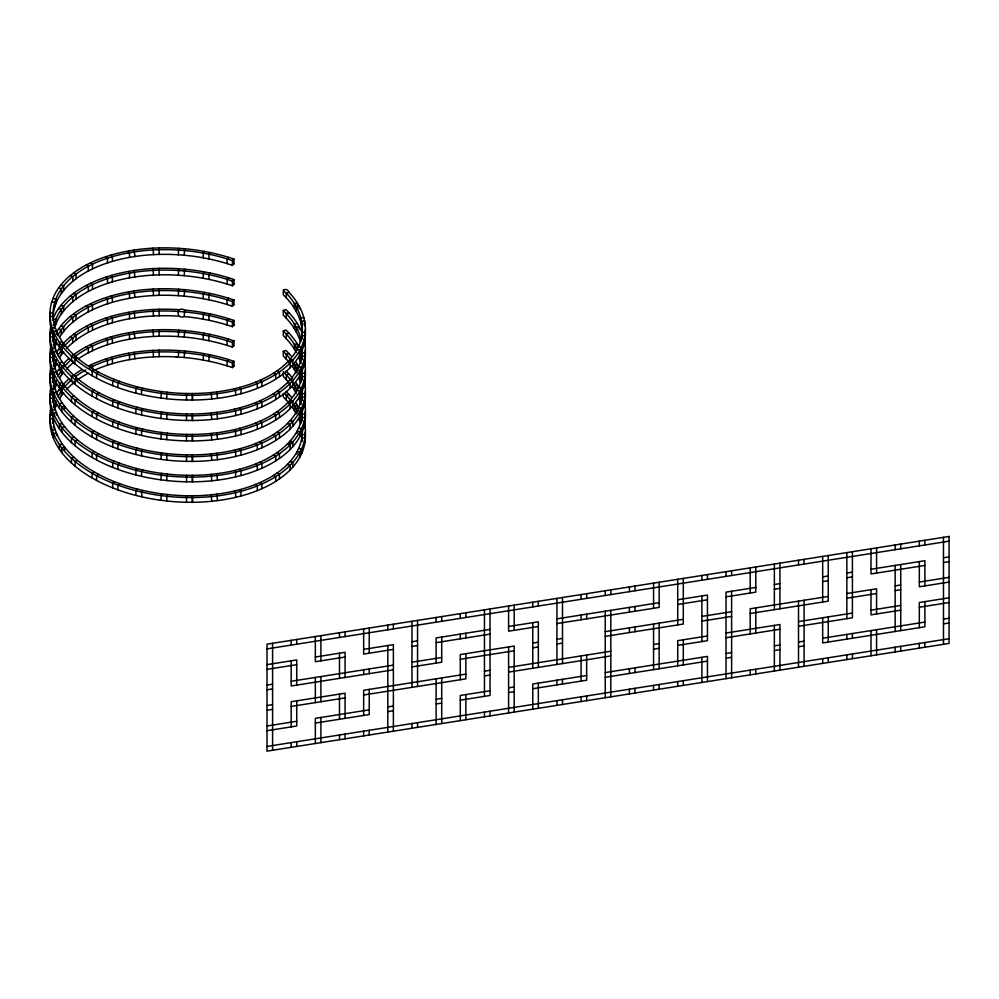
<?xml version="1.0" encoding="UTF-8"?>
<svg xmlns="http://www.w3.org/2000/svg" width="999" height="999" viewBox="0 0 999 999"><rect width="100%" height="100%" fill="white"/><g stroke="black" fill="none" stroke-linecap="round" stroke-linejoin="round"><path stroke-width="1.5" d="M135.914 393.156L135.914 388.436L142.008 389.91A138.324 79.858 0 0 0 160.277 393.231L168.257 394.18A130.37 75.262 0 0 0 186.463 395.292L194.93 395.292A122.34 70.629 0 0 0 211.763 394.293L218.356 393.531A116.034 66.995 0 0 0 235.639 390.384L242.682 388.574A111.151 64.173 0 0 0 257.317 383.641L262.163 381.593A109.341 63.124 0 0 0 275.287 374.662L280.282 371.328A110.265 63.661 0 0 0 290.122 363.024L293.881 358.891A114.361 66.021 0 0 0 299.975 349.962L301.773 346.291A120.142 69.368 0 0 0 304.857 335.876L305.344 331.293A128.022 73.914 0 0 0 304.62 321.041L303.796 317.445A135.464 78.209 0 0 0 299.488 306.743L296.84 302.235A142.432 82.23 0 0 0 289.023 292.245C287.25 287.4 280.182 289.673 286.301 293.069A139.41 80.482 0 0 1 293.956 302.859L296.541 307.255A132.33 76.399 0 0 1 300.749 317.707L301.561 321.228A124.987 72.153 0 0 1 302.272 331.243L301.785 335.701A117.12 67.62 0 0 1 298.788 345.854L297.028 349.438A111.301 64.261 0 0 1 291.109 358.129L287.45 362.137A107.23 61.913 0 0 1 277.884 370.217L273.039 373.451A106.244 61.339 0 0 1 260.289 380.182L255.569 382.18A108.104 62.413 0 0 1 241.333 386.975L234.478 388.723A112.949 65.21 0 0 1 217.657 391.795L211.239 392.545A119.268 68.856 0 0 1 194.83 393.506L192.395 393.544L192.332 400.037L186.463 400.012A130.37 75.262 0 0 1 168.257 398.901L160.277 397.952A138.324 79.858 0 0 1 142.008 394.63L135.914 393.156A144.093 83.192 0 0 1 119.705 388.236L112.687 385.614A147.939 85.415 0 0 1 97.353 378.584L91.284 375.224A148.152 85.539 0 0 1 75.212 364.048L71.478 360.789A144.68 83.529 0 0 1 62.762 351.536L59.49 347.14A138.449 79.932 0 0 1 53.684 336.601L52.01 331.993A130.519 75.35 0 0 1 50.012 321.203L49.962 317.744A123.164 71.116 0 0 1 50.487 312.025M302.247 347.202A124.987 72.153 0 0 1 302.272 351.698L301.785 356.156A117.12 67.62 0 0 1 298.788 366.308L297.028 369.892A111.301 64.261 0 0 1 291.109 378.571L287.45 382.58A107.23 61.913 0 0 1 277.884 390.671L273.039 393.906A106.244 61.339 0 0 1 260.289 400.636L255.569 402.622A108.104 62.413 0 0 1 241.333 407.417L234.478 409.178A112.949 65.21 0 0 1 217.657 412.237L211.239 412.987A119.268 68.856 0 0 1 194.83 413.961L192.395 413.986L192.332 420.492L186.463 420.454A130.37 75.262 0 0 1 168.257 419.355L160.277 418.394A138.324 79.858 0 0 1 142.008 415.084L135.914 413.611A144.093 83.192 0 0 1 119.705 408.691L112.687 406.056A147.939 85.415 0 0 1 97.353 399.038L91.284 395.679A148.152 85.539 0 0 1 75.212 384.503L71.478 381.231A144.68 83.529 0 0 1 62.762 371.99L59.49 367.595A138.449 79.932 0 0 1 53.684 357.055L52.01 352.447A130.519 75.35 0 0 1 50.012 341.658L49.962 338.199A123.164 71.116 0 0 1 50.487 332.48M302.247 367.644A124.987 72.153 0 0 1 302.272 372.14L301.785 376.598A117.12 67.62 0 0 1 298.788 386.763L297.028 390.334A111.301 64.261 0 0 1 291.109 399.026L287.45 403.034A107.23 61.913 0 0 1 277.884 411.113L273.039 414.348A106.244 61.339 0 0 1 260.289 421.079L255.569 423.077A108.104 62.413 0 0 1 241.333 427.872L234.478 429.632A112.949 65.21 0 0 1 217.657 432.692L211.239 433.441A119.268 68.856 0 0 1 194.83 434.415L192.395 434.44L192.332 440.946L186.463 440.909A130.37 75.262 0 0 1 168.257 439.797L160.277 438.848A138.324 79.858 0 0 1 142.008 435.527L135.914 434.066A144.093 83.192 0 0 1 119.705 429.133L112.687 426.511A147.939 85.415 0 0 1 97.353 419.493L91.284 416.133A148.152 85.539 0 0 1 75.212 404.945L71.478 401.685A144.68 83.529 0 0 1 62.762 392.432L59.49 388.049A138.449 79.932 0 0 1 53.684 377.51L52.01 372.902A130.519 75.35 0 0 1 50.012 362.113L49.962 358.653A123.164 71.116 0 0 1 50.487 352.922M302.247 388.099A124.987 72.153 0 0 1 302.272 392.595L301.785 397.053A117.12 67.62 0 0 1 298.788 407.217L297.028 410.789A111.301 64.261 0 0 1 291.109 419.48L287.45 423.489A107.23 61.913 0 0 1 277.884 431.568L273.039 434.802A106.244 61.339 0 0 1 260.289 441.533L255.569 443.531A108.104 62.413 0 0 1 241.333 448.326L234.478 450.087A112.949 65.21 0 0 1 217.657 453.146L211.239 453.896A119.268 68.856 0 0 1 194.83 454.857L192.395 454.895L192.332 461.401L186.463 461.363A130.37 75.262 0 0 1 168.257 460.252L160.277 459.303A138.324 79.858 0 0 1 142.008 455.981L135.914 454.508A144.093 83.192 0 0 1 119.705 449.587L112.687 446.965A147.939 85.415 0 0 1 97.353 439.935L91.284 436.575A148.152 85.539 0 0 1 75.212 425.399L71.478 422.14A144.68 83.529 0 0 1 62.762 412.887L59.49 408.491A138.449 79.932 0 0 1 53.684 397.952L52.01 393.344A130.519 75.35 0 0 1 50.012 382.555L49.962 379.096A123.164 71.116 0 0 1 50.487 373.376M302.247 408.554A124.987 72.153 0 0 1 302.272 413.049L301.785 417.507A117.12 67.62 0 0 1 298.788 427.659L297.028 431.243A111.301 64.261 0 0 1 291.109 439.922L287.45 443.943A107.23 61.913 0 0 1 277.884 452.023L273.039 455.257A106.244 61.339 0 0 1 260.289 461.988L255.569 463.986A108.104 62.413 0 0 1 241.333 468.768L234.478 470.529A112.949 65.21 0 0 1 217.657 473.588L211.239 474.35A119.268 68.856 0 0 1 194.83 475.312L192.395 475.337L192.332 481.843L186.463 481.805A130.37 75.262 0 0 1 168.257 480.706L160.277 479.745A138.324 79.858 0 0 1 142.008 476.436L135.914 474.962A144.093 83.192 0 0 1 119.705 470.042L112.687 467.407A147.939 85.415 0 0 1 97.353 460.389L91.284 457.03A148.152 85.539 0 0 1 75.212 445.854L71.478 442.594A144.68 83.529 0 0 1 62.762 433.341L59.49 428.946A138.449 79.932 0 0 1 53.684 418.406L52.01 413.798A130.519 75.35 0 0 1 50.012 403.009L49.962 399.55A123.164 71.116 0 0 1 50.487 393.831M302.247 428.996A124.987 72.153 0 0 1 302.272 433.504L301.785 437.962A117.12 67.62 0 0 1 298.788 448.114L297.028 451.685A111.301 64.261 0 0 1 291.109 460.377L287.45 464.385A107.23 61.913 0 0 1 277.884 472.465L273.039 475.699A106.244 61.339 0 0 1 260.289 482.43L255.569 484.428A108.104 62.413 0 0 1 241.333 489.223L234.478 490.984A112.949 65.21 0 0 1 217.657 494.043L211.239 494.792A119.268 68.856 0 0 1 194.83 495.766L192.395 495.791L192.332 502.297L186.463 502.26A130.37 75.262 0 0 1 168.257 501.161L160.277 500.199M192.395 393.544L186.576 393.506L186.463 400.012M192.395 413.986L186.576 413.961L186.463 420.454M192.395 434.44L186.576 434.415L186.463 440.909M192.395 454.895L186.576 454.857L186.463 461.363M192.395 475.337L186.576 475.312L186.463 481.805M192.395 495.791L186.576 495.766L186.463 502.26M305.207 329.87A128.022 73.914 0 0 1 305.344 336.014L304.857 340.597A120.142 69.368 0 0 1 301.773 351.011L299.975 354.682A114.361 66.021 0 0 1 293.881 363.611L290.122 367.744A110.265 63.661 0 0 1 280.282 376.049L275.287 379.383A109.341 63.124 0 0 1 262.163 386.313L257.317 388.361A111.151 64.173 0 0 1 242.682 393.294L235.639 395.104A116.034 66.995 0 0 1 218.356 398.239L211.763 399.013A122.34 70.629 0 0 1 194.93 400.012L192.332 400.037M305.207 350.312A128.022 73.914 0 0 1 305.344 356.468L304.857 361.051A120.142 69.368 0 0 1 301.773 371.466L299.975 375.137A114.361 66.021 0 0 1 293.881 384.066L290.122 388.199A110.265 63.661 0 0 1 280.282 396.503L275.287 399.837A109.341 63.124 0 0 1 262.163 406.768L257.317 408.816A111.151 64.173 0 0 1 242.682 413.736L235.639 415.547A116.034 66.995 0 0 1 218.356 418.693L211.763 419.468A122.34 70.629 0 0 1 194.93 420.454L192.332 420.492M305.207 370.766A128.022 73.914 0 0 1 305.344 376.923L304.857 381.493A120.142 69.368 0 0 1 301.773 391.92L299.975 395.592A114.361 66.021 0 0 1 293.881 404.52L290.122 408.641A110.265 63.661 0 0 1 280.282 416.958L275.287 420.292A109.341 63.124 0 0 1 262.163 427.21L257.317 429.27A111.151 64.173 0 0 1 242.682 434.19L235.639 436.001A116.034 66.995 0 0 1 218.356 439.148L211.763 439.922A122.34 70.629 0 0 1 194.93 440.909L192.332 440.946M305.207 391.221A128.022 73.914 0 0 1 305.344 397.365L304.857 401.948A120.142 69.368 0 0 1 301.773 412.362L299.975 416.034A114.361 66.021 0 0 1 293.881 424.975L290.122 429.095A110.265 63.661 0 0 1 280.282 437.4L275.287 440.734A109.341 63.124 0 0 1 262.163 447.664L257.317 449.712A111.151 64.173 0 0 1 242.682 454.645L235.639 456.456A116.034 66.995 0 0 1 218.356 459.59L211.763 460.364A122.34 70.629 0 0 1 194.93 461.363L192.332 461.401M305.207 411.663A128.022 73.914 0 0 1 305.344 417.819L304.857 422.402A120.142 69.368 0 0 1 301.773 432.817L299.975 436.488A114.361 66.021 0 0 1 293.881 445.417L290.122 449.55A110.265 63.661 0 0 1 280.282 457.854L275.287 461.188A109.341 63.124 0 0 1 262.163 468.119L257.317 470.167A111.151 64.173 0 0 1 242.682 475.099L235.639 476.898A116.034 66.995 0 0 1 218.356 480.044L211.763 480.819A122.34 70.629 0 0 1 194.93 481.805L192.332 481.843M305.207 432.117A128.022 73.914 0 0 1 305.344 438.274L304.857 442.857A120.142 69.368 0 0 1 301.773 453.271L299.975 456.943A114.361 66.021 0 0 1 293.881 465.871L290.122 470.005A110.265 63.661 0 0 1 280.282 478.309L275.287 481.643A109.341 63.124 0 0 1 262.163 488.573L257.317 490.621A111.151 64.173 0 0 1 242.682 495.541L235.639 497.352A116.034 66.995 0 0 1 218.356 500.499L211.763 501.273A122.34 70.629 0 0 1 194.93 502.26L192.332 502.297M301.998 338.936L302.185 332.292L305.269 332.367L305.269 337.075M301.998 359.39L302.185 352.747L305.269 352.809L305.344 351.748A128.022 73.914 0 0 0 304.62 341.483L304.183 339.423M301.998 379.845L302.185 373.189L305.269 373.264L305.344 372.202A128.022 73.914 0 0 0 304.62 361.938L304.183 359.877M301.998 400.299L302.185 393.643L305.269 393.718L305.344 392.644A128.022 73.914 0 0 0 304.62 382.392L304.183 380.319M301.998 420.741L302.185 414.098L305.269 414.16L305.344 413.099A128.022 73.914 0 0 0 304.62 402.834L304.183 400.774M301.998 441.196L302.185 434.54L305.269 434.615L305.344 433.554A128.022 73.914 0 0 0 304.62 423.289L304.183 421.228M178.659 248.301L178.346 254.782L184.191 255.232A132.205 76.324 0 0 1 202.073 257.605L209.69 259.078A139.311 80.432 0 0 1 226.948 263.561L232.417 265.334L233.991 263.798L233.991 259.078L228.434 257.28A142.507 82.28 0 0 0 210.777 252.697L202.959 251.174A135.215 78.072 0 0 0 184.69 248.751L176.411 248.164A127.11 73.389 0 0 0 159.053 247.914L152.497 248.177A120.03 69.293 0 0 0 134.465 250L126.985 251.261A113.736 65.659 0 0 0 111.001 255.07L103.671 257.417A110.115 63.574 0 0 0 91.184 262.487L85.427 265.397A109.266 63.087 0 0 0 73.589 272.914L69.043 276.586A111.563 64.411 0 0 0 60.864 285.002L58.354 288.349A116.096 67.033 0 0 0 52.972 298.339L51.486 302.784A123.164 71.116 0 0 0 49.962 313.024L50.012 316.483A130.519 75.35 0 0 0 52.01 327.272L53.684 331.88A138.449 79.932 0 0 0 59.503 342.42L62.762 346.815A144.68 83.529 0 0 0 71.478 356.069L75.225 359.328A148.152 85.539 0 0 0 91.296 370.504L97.353 373.863A147.939 85.415 0 0 0 112.687 380.894L119.705 383.516A144.093 83.192 0 0 0 135.914 388.436M178.659 268.743L178.346 275.237L184.191 275.687A132.205 76.324 0 0 1 202.073 278.059L209.69 279.533A139.311 80.432 0 0 1 226.948 284.003L232.417 285.776L233.991 284.253L233.991 279.533L228.434 277.722A142.507 82.28 0 0 0 210.777 273.139L202.959 271.628A135.215 78.072 0 0 0 184.69 269.206L176.411 268.606A127.11 73.389 0 0 0 159.053 268.356L152.497 268.631A120.03 69.293 0 0 0 134.465 270.454L126.985 271.703A113.736 65.659 0 0 0 111.001 275.524L103.671 277.872A110.115 63.574 0 0 0 91.184 282.942L85.427 285.839A109.266 63.087 0 0 0 73.589 293.369L69.043 297.028A111.563 64.411 0 0 0 60.864 305.457L58.354 308.803A116.096 67.033 0 0 0 52.972 318.781L52.423 320.267M178.659 289.198L178.346 295.692L184.191 296.141A132.205 76.324 0 0 1 202.073 298.501L209.69 299.987A139.311 80.432 0 0 1 226.948 304.458L232.417 306.231L233.991 304.695L233.991 299.987L228.434 298.177A142.507 82.28 0 0 0 210.777 293.594L202.959 292.083A135.215 78.072 0 0 0 184.69 289.66L176.411 289.061A127.11 73.389 0 0 0 159.053 288.811L152.497 289.086A120.03 69.293 0 0 0 134.465 290.896L126.985 292.158A113.736 65.659 0 0 0 111.001 295.979L103.671 298.326A110.115 63.574 0 0 0 91.184 303.396L85.427 306.293A109.266 63.087 0 0 0 73.589 313.811L69.043 317.482A111.563 64.411 0 0 0 60.864 325.899L58.354 329.258A116.096 67.033 0 0 0 56.543 332.043M226.948 324.912L232.417 326.685L233.991 325.15L233.991 320.429L228.434 318.631A142.507 82.28 0 0 0 210.777 314.048L202.959 312.537A135.215 78.072 0 0 0 184.69 310.102C176.398 305.195 175.524 319.892 184.191 316.583A132.205 76.324 0 0 1 202.073 318.956L209.69 320.442A139.311 80.432 0 0 1 226.948 324.912M178.659 330.095L178.346 336.588L184.191 337.038A132.205 76.324 0 0 1 202.073 339.41L209.69 340.884A139.311 80.432 0 0 1 226.948 345.367L232.417 347.128L233.991 345.604L233.991 340.884L228.434 339.086A142.507 82.28 0 0 0 210.777 334.503L202.959 332.979A135.215 78.072 0 0 0 184.69 330.557L176.411 329.97A127.11 73.389 0 0 0 159.053 329.72L152.497 329.982A120.03 69.293 0 0 0 134.465 331.805L126.985 333.067A113.736 65.659 0 0 0 111.001 336.875L103.671 339.223A110.115 63.574 0 0 0 91.184 344.293L85.427 347.202A109.266 63.087 0 0 0 73.589 354.72L73.476 354.807M178.659 350.549L178.346 357.043L184.191 357.492A132.205 76.324 0 0 1 202.073 359.865L209.69 361.338A139.311 80.432 0 0 1 226.948 365.809L232.417 367.582L233.991 366.059L233.991 361.338L228.434 359.528A142.507 82.28 0 0 0 210.777 354.945L202.959 353.434A135.215 78.072 0 0 0 184.69 351.011L176.411 350.412A127.11 73.389 0 0 0 159.053 350.162L152.497 350.437A120.03 69.293 0 0 0 134.465 352.247L126.985 353.509A113.736 65.659 0 0 0 111.001 357.33L103.671 359.677A110.115 63.574 0 0 0 91.184 364.747L89.223 365.696M184.69 248.751L184.191 255.232M184.69 269.206L184.191 275.687M184.69 289.66L184.191 296.141M184.69 310.115L184.191 316.583M184.69 330.557L184.191 337.038M184.69 351.011L184.191 357.492M178.346 254.782L176.124 254.658A124.063 71.628 0 0 0 159.191 254.408L152.797 254.67A116.995 67.545 0 0 0 135.215 256.443L127.947 257.667A110.702 63.911 0 0 0 112.388 261.376L105.27 263.661A107.055 61.813 0 0 0 93.119 268.594L87.537 271.416A106.256 61.339 0 0 0 76.024 278.721L71.603 282.28A108.516 62.65 0 0 0 63.661 290.472L61.214 293.731A113.062 65.272 0 0 0 55.981 303.459L54.52 307.792A120.142 69.356 0 0 0 53.047 317.769L53.034 319.643M233.991 279.533L232.417 281.056L226.948 279.283A139.311 80.432 0 0 0 209.69 274.812L202.073 273.339A132.205 76.324 0 0 0 184.191 270.966L176.124 270.379A124.063 71.628 0 0 0 159.191 270.142L152.797 270.404A116.995 67.545 0 0 0 135.215 272.178L127.947 273.401A110.702 63.911 0 0 0 112.388 277.11L105.27 279.395A107.055 61.813 0 0 0 93.119 284.328L87.537 287.138A106.256 61.339 0 0 0 76.024 294.455L71.603 298.014A108.516 62.65 0 0 0 63.661 306.206L61.214 309.465A113.062 65.272 0 0 0 55.981 319.193L54.52 323.514A120.142 69.356 0 0 0 54.146 324.975M54.52 328.234L55.981 323.913A113.062 65.272 0 0 1 61.214 314.185L63.661 310.926A108.516 62.65 0 0 1 71.603 302.734L76.024 299.176A106.256 61.339 0 0 1 87.537 291.858L93.119 289.048A107.055 61.813 0 0 1 105.27 284.116L112.388 281.83A110.702 63.911 0 0 1 127.947 278.122L135.215 276.898A116.995 67.545 0 0 1 152.797 275.125L159.191 274.862A124.063 71.628 0 0 1 176.124 275.1L178.346 275.237M52.423 340.721L52.885 339.473L55.894 339.847L54.52 343.968A120.142 69.356 0 0 0 54.146 345.429M54.52 348.688L55.981 344.355A113.062 65.272 0 0 1 56.568 342.932M55.981 360.09L54.52 364.423A120.142 69.356 0 0 0 54.146 365.884M54.52 369.143L55.981 364.81A113.062 65.272 0 0 1 56.568 363.386M52.423 381.618L52.885 380.369L55.894 380.756L54.52 384.877A120.142 69.356 0 0 0 53.821 387.799M54.52 389.585L55.981 385.264A113.062 65.272 0 0 1 56.568 383.841M52.423 402.073L52.885 400.824L55.894 401.198L54.52 405.319A120.142 69.356 0 0 0 54.146 406.78M54.52 410.04L55.981 405.706A113.062 65.272 0 0 1 56.568 404.283M186.576 393.506A127.348 73.514 0 0 1 168.794 392.432L167.357 392.282L166.796 394.031L166.796 398.751M186.576 413.961A127.348 73.514 0 0 1 168.794 412.874L167.357 412.724L166.796 414.473L166.796 419.193M186.576 434.415A127.348 73.514 0 0 1 168.794 433.329L167.357 433.179L166.796 434.927L166.796 439.647M186.576 454.857A127.348 73.514 0 0 1 168.794 453.783L167.357 453.633L166.796 455.382L166.796 460.102M186.576 475.312A127.348 73.514 0 0 1 168.794 474.238L167.357 474.075L166.796 475.836L166.796 480.556M186.576 495.766A127.348 73.514 0 0 1 168.794 494.68L167.357 494.53L166.796 496.278L166.796 500.998M52.423 361.163L52.972 359.69A116.096 67.033 0 0 1 54.246 356.78M52.885 339.473L52.972 339.235A116.096 67.033 0 0 1 54.246 336.326M52.885 380.369L52.972 380.132A116.096 67.033 0 0 1 54.246 377.235M52.885 400.824L52.972 400.587A116.096 67.033 0 0 1 54.246 397.677M167.357 392.282L161.551 391.571L160.851 398.027M167.357 412.724L161.551 412.025L160.851 418.481M167.357 433.179L161.551 432.48L160.851 438.923M167.357 453.633L161.551 452.922L160.851 459.378M167.357 474.075L161.551 473.376L160.851 479.832M167.357 494.53L161.551 493.831L160.851 500.287M204.171 251.398L203.247 253.097L203.247 257.817M204.171 271.853L203.247 273.551L203.247 278.271M204.171 292.295L203.247 293.993L203.247 298.713M204.171 312.749L203.247 314.448L203.247 319.168M204.171 333.204L203.247 334.902L203.247 339.623M204.171 353.658L203.247 355.357L203.247 360.065M209.977 252.522L208.941 254.208L208.941 258.928M209.977 272.977L208.941 274.65L208.941 279.37M209.977 293.431L208.941 295.105L208.941 299.825M209.977 313.886L208.941 315.559L208.941 320.279M209.977 334.328L208.941 336.001L208.941 340.721M209.977 354.782L208.941 356.456L208.941 361.176M161.551 391.571L161.001 391.496A135.252 78.084 0 0 1 143.132 388.249L141.583 389.81L141.583 394.53M161.551 412.025L161.001 411.95A135.252 78.084 0 0 1 143.132 408.703L141.583 410.264L141.583 414.985M161.551 432.48L161.001 432.405A135.252 78.084 0 0 1 143.132 429.158L141.583 430.719L141.583 435.439M161.551 452.922L161.001 452.847A135.252 78.084 0 0 1 143.132 449.612L141.583 451.161L141.583 455.881M161.551 473.376L161.001 473.301A135.252 78.084 0 0 1 143.132 470.054L141.583 471.615L141.583 476.336M161.551 493.831L161.001 493.756A135.252 78.084 0 0 1 143.132 490.509L141.583 492.07L142.008 496.89A138.324 79.858 0 0 0 160.277 500.199M59.465 337.35A113.062 65.272 0 0 1 61.214 334.64L63.661 331.381A108.516 62.65 0 0 1 71.603 323.189L76.024 319.63A106.256 61.339 0 0 1 87.537 312.312L93.119 309.503A107.055 61.813 0 0 1 105.27 304.57L112.388 302.285A110.702 63.911 0 0 1 127.947 298.576L135.215 297.352A116.995 67.545 0 0 1 152.797 295.579L159.191 295.317A124.063 71.628 0 0 1 176.124 295.554L178.346 295.692M56.543 352.497A116.096 67.033 0 0 1 58.354 349.7L60.365 346.978M62.175 349.026L61.214 350.362A113.062 65.272 0 0 0 57.905 355.856M59.465 357.804A113.062 65.272 0 0 1 61.214 355.082L63.661 351.823M56.543 372.952A116.096 67.033 0 0 1 58.354 370.154L60.365 367.432M59.465 378.259A113.062 65.272 0 0 1 61.214 375.537L63.661 372.277M56.543 393.394A116.096 67.033 0 0 1 58.354 390.609L60.365 387.874M62.175 389.935L61.214 391.271A113.062 65.272 0 0 0 57.905 396.753M59.465 398.701A113.062 65.272 0 0 1 61.214 395.991L63.661 392.732M58.579 369.842L61.214 370.816A113.062 65.272 0 0 0 57.905 376.298M135.914 388.436L137.175 386.813L142.745 388.161M142.745 408.616L137.175 407.267L135.914 408.891L135.914 413.611M142.745 429.071L137.175 427.722L135.914 429.345L135.914 434.066M142.745 449.513L137.175 448.164L135.914 449.787L135.914 454.508M142.745 469.967L137.175 468.618L135.914 470.242L135.914 474.962M142.745 490.422L137.175 489.073L135.914 490.696L135.914 495.417L141.583 496.79M228.609 257.33L227.11 258.891L227.11 263.611M228.609 277.784L227.11 279.345L227.11 284.066M228.609 298.239L227.11 299.787L227.11 304.508M228.609 318.693L227.11 320.242L227.11 324.962M228.609 339.136L227.11 340.696L227.11 345.417M228.609 359.59L227.11 361.139L227.11 365.859M232.417 265.334L232.417 260.614L233.991 259.078M232.417 306.231L232.417 301.511L233.991 299.987M232.417 326.685L232.417 321.965L233.991 320.429M232.417 347.128L232.417 342.42L233.991 340.884M232.417 367.582L232.417 362.862L233.991 361.338M137.175 386.813A141.046 81.431 0 0 1 121.304 381.993L119.543 381.368L117.919 382.879L117.919 387.6M137.175 407.267A141.046 81.431 0 0 1 121.304 402.447L119.543 401.81L117.919 403.334L117.919 408.042M137.175 427.722A141.046 81.431 0 0 1 121.304 422.902L119.543 422.265L117.919 423.776L117.919 428.496M137.175 448.164A141.046 81.431 0 0 1 121.304 443.356L119.543 442.719L117.919 444.23L117.919 448.951M137.175 468.618A141.046 81.431 0 0 1 121.304 463.798L119.543 463.174L117.919 464.685L117.919 469.405M137.175 489.073A141.046 81.431 0 0 1 121.304 484.253L119.543 483.616L117.919 485.127L117.919 489.847L119.705 490.497A144.093 83.192 0 0 0 135.914 495.417M62.6 344.305A111.563 64.411 0 0 1 69.043 337.937L73.589 334.265A109.266 63.087 0 0 1 85.427 326.748L91.184 323.851A110.115 63.574 0 0 1 103.671 318.768L111.014 316.421A113.736 65.659 0 0 1 126.985 312.612L134.465 311.351A120.03 69.293 0 0 1 152.497 309.54L159.053 309.265A127.11 73.389 0 0 1 176.411 309.515L178.659 309.653M66.496 348.551A108.516 62.65 0 0 1 71.603 343.644L76.024 340.085A106.256 61.339 0 0 1 87.537 332.767L93.119 329.957A107.055 61.813 0 0 1 105.27 325.012L112.388 322.739A110.702 63.911 0 0 1 127.947 319.018L135.215 317.794A116.995 67.545 0 0 1 152.797 316.034L159.191 315.759A124.063 71.628 0 0 1 176.124 316.009L178.346 316.134M66.496 369.006A108.516 62.65 0 0 1 71.603 364.086L73.002 362.912M66.496 389.46A108.516 62.65 0 0 1 71.603 384.54L74.438 382.192M119.543 381.368L114.435 379.42L112.687 380.894L112.687 385.614M119.543 401.81L114.435 399.875L112.687 401.336L112.687 406.056M119.543 422.265L114.435 420.329L112.687 421.79L112.687 426.511M119.543 442.719L114.435 440.784L112.687 442.245L112.687 446.965M119.543 463.174L114.435 461.226L112.687 462.699L112.687 467.407M119.543 483.616L114.435 481.68L112.687 483.141L112.687 487.862L117.919 489.847M74.438 357.03L76.024 355.806A106.256 61.339 0 0 1 87.537 348.501L93.119 345.679A107.055 61.813 0 0 1 105.27 340.746L112.388 338.474A110.702 63.911 0 0 1 127.947 334.752L135.215 333.529A116.995 67.545 0 0 1 152.797 331.755L159.191 331.493A124.063 71.628 0 0 1 176.124 331.743L184.191 332.317A132.205 76.324 0 0 1 202.073 334.69L209.69 336.163A139.311 80.432 0 0 1 226.948 340.647L232.417 342.42M73.476 375.262L73.589 375.162A109.266 63.087 0 0 1 81.806 369.705M75.924 376.336L76.024 376.261A106.256 61.339 0 0 1 85.752 369.93M98.689 372.152L96.591 373.464L96.591 378.184M98.689 392.607L96.591 393.918L96.591 398.626M98.689 413.062L96.591 414.36L96.591 419.081M98.689 433.504L96.591 434.815L96.591 439.535M98.689 453.958L96.591 455.269L96.591 459.99M98.689 474.413L96.591 475.711L96.591 480.432M94.293 369.73L92.12 370.979L92.12 375.699M94.293 390.172L92.12 391.433L92.12 396.153M94.293 410.626L92.12 411.888L92.12 416.608M94.293 431.081L92.12 432.342L92.12 437.062M94.293 451.523L92.12 452.784L92.12 457.505M94.293 471.978L92.12 473.239L92.12 477.959M178.346 336.588L176.124 336.451A124.063 71.628 0 0 0 159.191 336.213L152.797 336.476A116.995 67.545 0 0 0 135.215 338.249L127.947 339.473A110.702 63.911 0 0 0 112.388 343.181L105.27 345.467A107.055 61.813 0 0 0 93.119 350.399L87.537 353.221A106.256 61.339 0 0 0 79.033 358.379M88.324 373.251L87.537 373.663A106.256 61.339 0 0 0 77.46 379.932M89.361 367.982L93.119 366.133A107.055 61.813 0 0 1 105.27 361.201L112.388 358.916A110.702 63.911 0 0 1 127.947 355.207L135.215 353.983A116.995 67.545 0 0 1 152.797 352.21L159.191 351.948A124.063 71.628 0 0 1 176.124 352.185L184.191 352.772A132.205 76.324 0 0 1 202.073 355.144L209.69 356.618A139.311 80.432 0 0 1 226.948 361.089L232.417 362.862M77.747 358.316L74.913 359.066L74.913 363.786M114.435 399.875A144.855 83.629 0 0 1 99.425 392.994L93.481 389.71A145.042 83.741 0 0 1 77.747 378.758L74.913 379.52L71.478 376.511A144.68 83.529 0 0 1 62.762 367.27L59.49 362.874A138.449 79.932 0 0 1 53.684 352.335L52.01 347.727A130.519 75.35 0 0 1 50.012 336.938L49.962 333.479A123.164 71.116 0 0 1 51.086 324.737M114.435 420.329A144.855 83.629 0 0 1 99.425 413.449L93.481 410.164A145.042 83.741 0 0 1 77.747 399.213L74.913 399.962L71.478 396.965A144.68 83.529 0 0 1 62.762 387.712L59.49 383.329A138.449 79.932 0 0 1 53.684 372.789L52.01 368.181A130.519 75.35 0 0 1 50.012 357.392L49.962 353.933A123.164 71.116 0 0 1 51.086 345.192M114.435 440.784A144.855 83.629 0 0 1 99.425 433.903L93.481 430.606A145.042 83.741 0 0 1 77.747 419.667L74.913 420.417L71.478 417.42A144.68 83.529 0 0 1 62.762 408.166L59.49 403.771A138.449 79.932 0 0 1 53.684 393.231L52.01 388.623A130.519 75.35 0 0 1 50.012 377.834L49.962 374.375A123.164 71.116 0 0 1 51.086 365.634M114.435 461.226A144.855 83.629 0 0 1 99.425 454.358L93.481 451.061A145.042 83.741 0 0 1 77.747 440.122L74.913 440.871L71.478 437.874A144.68 83.529 0 0 1 62.762 428.621L59.49 424.225A138.449 79.932 0 0 1 53.684 413.686L52.01 409.078A130.519 75.35 0 0 1 50.012 398.289L49.962 394.83A123.164 71.116 0 0 1 51.086 386.089M114.435 481.68A144.855 83.629 0 0 1 99.425 474.8L93.481 471.516A145.042 83.741 0 0 1 77.747 460.564L74.913 461.326L71.478 458.316A144.68 83.529 0 0 1 62.762 449.075L59.49 444.68A138.449 79.932 0 0 1 53.684 434.14L52.01 429.533A130.519 75.35 0 0 1 50.012 418.743L49.962 415.284A123.164 71.116 0 0 1 51.086 406.543M77.46 358.067L74.088 355.12L71.478 356.069L71.478 360.789M77.46 378.521L74.088 375.574L71.478 376.511L71.478 381.231M77.46 398.963L74.088 396.016L71.478 396.965L71.478 401.685M77.46 419.418L74.088 416.471L71.478 417.42L71.478 422.14M77.46 439.872L74.088 436.925L71.478 437.874L71.478 442.594M77.46 460.314L74.088 457.38L71.478 458.316L71.478 463.037L75.225 466.296A148.152 85.539 0 0 0 91.296 477.485L97.353 480.844A147.939 85.415 0 0 0 112.687 487.862M300.299 341.371A132.33 76.399 0 0 0 296.541 332.43L293.956 328.022A139.41 80.482 0 0 0 286.301 318.244L283.316 315.185L283.316 310.464L285.951 309.54L289.023 312.687A142.432 82.23 0 0 1 296.84 322.677L299.488 327.185A135.464 78.209 0 0 1 302.272 333.266M296.328 352.472L293.956 348.476A139.41 80.482 0 0 0 286.301 338.698L283.316 335.627L283.316 330.919L285.951 329.995L289.023 333.142A142.432 82.23 0 0 1 296.84 343.132L299.263 347.215M288.624 361.763A139.41 80.482 0 0 0 286.301 359.153L283.316 356.081L283.316 351.361L285.951 350.437L289.023 353.596A142.432 82.23 0 0 1 291.383 356.268M176.124 356.905A124.063 71.628 0 0 0 159.191 356.668L152.797 356.93A116.995 67.545 0 0 0 135.215 358.703L127.947 359.927A110.702 63.911 0 0 0 112.388 363.636L105.27 365.921A107.055 61.813 0 0 0 95.055 369.967M289.023 292.245L286.301 293.069L286.301 297.789A139.41 80.482 0 0 1 293.956 307.567L296.541 311.975A132.33 76.399 0 0 1 300.749 322.427L301.561 325.949A124.987 72.153 0 0 1 302.31 332.967M289.023 312.687L286.301 313.524L283.316 310.464M289.023 333.142L286.301 333.978L283.316 330.919M289.023 353.596L286.301 354.433L283.316 351.361M292.582 378.159A142.432 82.23 0 0 0 289.023 374.051L286.301 374.875L283.479 371.965M291.383 397.165A142.432 82.23 0 0 0 289.023 394.493L286.301 395.329L284.84 393.781M74.101 355.12A141.621 81.768 0 0 1 65.559 346.066L64.673 344.93L61.863 345.666L61.863 350.387M74.101 375.574A141.621 81.768 0 0 1 65.559 366.521L64.673 365.384L61.863 366.121L61.863 370.841M74.101 396.016A141.621 81.768 0 0 1 65.559 386.963L64.673 385.839L61.863 386.576L61.863 391.296M74.101 436.925A141.621 81.768 0 0 1 65.559 427.872L64.673 426.735L61.863 427.472L61.863 432.192M64.673 344.93L62.363 341.77L59.49 342.42L59.49 347.14M64.673 365.384L62.363 362.225L59.49 362.874L59.49 367.595M64.673 385.839L62.363 382.667L59.49 383.329L59.49 388.049M74.101 416.471A141.621 81.768 0 0 1 65.559 407.417L62.363 403.121L59.49 403.771L59.49 408.491M64.673 426.735L62.363 423.576L59.49 424.225L59.49 428.946M74.101 457.38A141.621 81.768 0 0 1 65.559 448.326L62.363 444.018L59.49 444.68L59.49 449.4L62.762 453.796A144.68 83.529 0 0 0 71.478 463.037M297.302 323.414L294.405 324.026L293.956 323.301A139.41 80.482 0 0 0 286.301 313.524L286.301 318.244M127.947 252.947L135.215 251.723A116.995 67.545 0 0 1 152.797 249.95L159.191 249.688A124.063 71.628 0 0 1 176.124 249.937L184.191 250.512A132.205 76.324 0 0 1 202.073 252.884L209.69 254.358A139.311 80.432 0 0 1 226.948 258.841L232.417 260.614M267.008 648.9L949.05 541.171M267.008 664.635L296.74 659.939L296.74 685.102M315.334 657.005L345.067 652.297L345.067 677.472M363.648 649.362L393.381 644.667L393.381 731.193M411.963 641.733L417.545 640.859M490.022 629.407L436.126 637.924L436.126 663.086M508.603 626.473L538.336 621.778L538.336 667.394M556.93 618.843L659.14 602.697M677.722 599.762L707.454 595.067L707.454 640.684L677.722 645.379M755.781 587.437L726.036 592.132L726.036 678.658M774.362 584.502L779.932 583.616M822.676 576.873L828.258 575.986M846.84 573.051L852.409 572.165M870.991 569.23L924.887 560.726L924.887 585.889M943.481 557.792L949.05 556.905M267.008 669.355L296.74 664.66M345.067 657.017L315.334 661.713L315.334 636.55M393.381 649.387L363.648 654.083L363.648 628.92M411.963 646.453L417.545 645.579M436.126 642.644L490.022 634.128M538.336 626.498L508.603 631.193L508.603 606.018M556.93 623.563L659.14 607.417L659.14 582.242M677.722 604.482L707.454 599.787M726.036 596.853L755.781 592.157L755.781 566.982M774.362 589.223L779.932 588.336M822.676 581.58L828.258 580.706M846.84 577.772L852.409 576.885M924.887 565.446L870.991 573.95L870.991 548.788M943.481 562.512L949.05 561.625M267.008 685.077L272.59 684.203M291.171 681.268L393.381 665.122M411.963 662.187L441.708 657.492M532.767 643.106L538.336 642.232M556.93 639.298L562.499 638.411M605.244 631.655L683.291 619.33M701.885 616.395L731.618 611.7M828.258 596.44L750.199 608.766L750.199 633.94M846.84 593.506L876.573 588.811L876.573 613.973M895.154 585.876L900.736 584.989M919.317 582.055L949.05 577.36M267.008 689.797L272.59 688.923M393.381 669.842L291.171 685.988L291.171 660.814M411.963 666.907L441.708 662.212L441.708 637.037M460.289 659.278L514.185 650.761M532.767 647.827L538.336 646.952M556.93 644.005L562.499 643.131M605.244 636.375L683.291 624.05L683.291 578.433M701.885 621.116L731.618 616.42M750.199 613.486L828.258 601.161L828.258 555.531M846.84 598.226L876.573 593.531M895.154 590.584L900.736 589.71M949.05 582.08L919.317 586.775L919.317 561.6M267.008 705.531L272.59 704.657M465.859 674.125L363.648 690.272L363.648 715.434M484.453 671.191L490.022 670.304M508.603 667.369L610.814 651.236M653.558 644.48L659.14 643.593M707.454 635.963L677.722 640.659L677.722 665.834M726.036 633.029L779.932 624.525L779.932 670.142M798.513 621.59L852.409 613.074M870.991 610.139L900.736 605.444M949.05 597.814L919.317 602.509L919.317 627.672M267.008 710.252L272.59 709.377M291.171 706.43L345.067 697.926M363.648 694.992L465.859 678.845L465.859 653.671M484.453 675.911L490.022 675.024M508.603 672.09L610.814 655.956M653.558 649.2L659.14 648.314M726.036 637.749L779.932 629.245M798.513 626.298L852.409 617.794L852.409 551.723M900.736 610.164L870.991 614.86L870.991 589.685M919.317 607.23L949.05 602.534M267.008 725.986L296.74 721.29M369.23 709.839L315.334 718.356L315.334 743.518M387.812 706.905L393.381 706.018M436.126 699.275L441.708 698.388M490.022 690.759L460.289 695.454L460.289 720.629M508.603 687.824L514.185 686.95M586.663 675.499L532.767 684.015L532.767 709.178M605.244 672.564L707.454 656.418L707.454 681.593M726.036 653.483L731.618 652.597M774.362 645.854L779.932 644.967M798.513 642.032L804.095 641.158M822.676 638.224L924.887 622.077M943.481 619.143L949.05 618.256M267.008 730.706L296.74 726.011L296.74 700.836M315.334 723.076L369.23 714.56L369.23 689.385M387.812 711.625L393.381 710.739M436.126 703.995L441.708 703.109M460.289 700.174L490.022 695.479L490.022 608.953M508.603 692.544L514.185 691.67M532.767 688.723L586.663 680.219L586.663 655.044M605.244 677.285L707.454 661.138M726.036 658.204L731.618 657.317M774.362 650.574L779.932 649.687M798.513 646.753L804.095 645.878M943.481 623.863L949.05 622.976M267.008 746.44L949.05 638.711M62.363 341.77A135.365 78.159 0 0 1 56.681 331.468L55.22 327.51L52.185 327.834L52.185 332.555M62.363 362.225A135.365 78.159 0 0 1 56.681 351.91L55.22 347.952L52.185 348.289L52.185 353.009M62.363 382.667A135.365 78.159 0 0 1 56.681 372.365L55.22 368.406L52.185 368.743L52.185 373.464M62.363 403.121A135.365 78.159 0 0 1 56.681 392.819L55.22 388.861L52.185 389.185L52.185 393.906M62.363 423.576A135.365 78.159 0 0 1 56.681 413.261L55.22 409.315L52.185 409.64L52.185 414.36M62.363 444.018A135.365 78.159 0 0 1 56.681 433.716L55.22 429.757L52.185 430.094L52.185 434.815L53.684 438.861A138.449 79.932 0 0 0 59.503 449.4M303.833 317.607L300.774 317.857L300.774 322.577M305.269 357.53L305.269 352.809L304.857 356.331A120.142 69.368 0 0 1 301.773 366.745L299.975 370.417A114.361 66.021 0 0 1 293.881 379.345L290.122 383.479A110.265 63.661 0 0 1 280.282 391.783L275.287 395.117A109.341 63.124 0 0 1 262.163 402.048L257.317 404.096A111.151 64.173 0 0 1 242.682 409.028L235.639 410.826A116.034 66.995 0 0 1 218.356 413.973L211.763 414.747A122.34 70.629 0 0 1 194.93 415.734L186.463 415.734A130.37 75.262 0 0 1 168.257 414.635L160.277 413.673A138.324 79.858 0 0 1 142.008 410.364L135.914 408.891A144.093 83.192 0 0 1 119.705 403.971L112.687 401.336A147.939 85.415 0 0 1 97.353 394.318L91.284 390.959A148.152 85.539 0 0 1 75.212 379.782L74.913 384.24M305.269 377.984L305.269 373.264L304.857 376.773A120.142 69.368 0 0 1 301.773 387.2L299.975 390.871A114.361 66.021 0 0 1 293.881 399.8L290.122 403.933A110.265 63.661 0 0 1 280.282 412.237L275.287 415.572A109.341 63.124 0 0 1 262.163 422.49L257.317 424.55A111.151 64.173 0 0 1 242.682 429.47L235.639 431.281A116.034 66.995 0 0 1 218.356 434.428L211.763 435.202A122.34 70.629 0 0 1 194.93 436.188L186.463 436.188A130.37 75.262 0 0 1 168.257 435.089L160.277 434.128A138.324 79.858 0 0 1 142.008 430.806L135.914 429.345A144.093 83.192 0 0 1 119.705 424.425L112.687 421.79A147.939 85.415 0 0 1 97.353 414.772L91.284 411.413A148.152 85.539 0 0 1 75.212 400.224L74.913 404.682M305.269 398.439L305.269 393.718L304.857 397.227A120.142 69.368 0 0 1 301.773 407.642L299.975 411.313A114.361 66.021 0 0 1 293.881 420.254L290.122 424.375A110.265 63.661 0 0 1 280.282 432.679L275.287 436.014A109.341 63.124 0 0 1 262.163 442.944L257.317 444.992A111.151 64.173 0 0 1 242.682 449.925L235.639 451.735A116.034 66.995 0 0 1 218.356 454.882L211.763 455.644A122.34 70.629 0 0 1 194.93 456.643L186.463 456.643A130.37 75.262 0 0 1 168.257 455.532L160.277 454.582A138.324 79.858 0 0 1 142.008 451.261L135.914 449.787A144.093 83.192 0 0 1 119.705 444.867L112.687 442.245A147.939 85.415 0 0 1 97.353 435.214L91.284 431.855A148.152 85.539 0 0 1 75.212 420.679L74.913 425.137M305.269 418.881L305.269 414.16L304.857 417.682A120.142 69.368 0 0 1 301.773 428.096L299.975 431.768A114.361 66.021 0 0 1 293.881 440.696L290.122 444.83A110.265 63.661 0 0 1 280.282 453.134L275.287 456.468A109.341 63.124 0 0 1 262.163 463.399L257.317 465.447A111.151 64.173 0 0 1 242.682 470.379L235.639 472.177A116.034 66.995 0 0 1 218.356 475.324L211.763 476.098A122.34 70.629 0 0 1 194.93 477.085L186.463 477.085A130.37 75.262 0 0 1 168.257 475.986L160.277 475.037A138.324 79.858 0 0 1 142.008 471.715L135.914 470.242A144.093 83.192 0 0 1 119.705 465.322L112.687 462.699A147.939 85.415 0 0 1 97.353 455.669L91.284 452.31A148.152 85.539 0 0 1 75.212 441.133L74.913 445.591M305.269 439.335L305.269 434.615L304.857 438.136A120.142 69.368 0 0 1 301.773 448.551L299.975 452.222A114.361 66.021 0 0 1 293.881 461.151L290.122 465.284A110.265 63.661 0 0 1 280.282 473.588L275.287 476.923A109.341 63.124 0 0 1 262.163 483.853L257.317 485.901A111.151 64.173 0 0 1 242.682 490.821L235.639 492.632A116.034 66.995 0 0 1 218.356 495.779L211.763 496.553A122.34 70.629 0 0 1 194.93 497.539L186.463 497.539A130.37 75.262 0 0 1 168.257 496.441L160.277 495.479A138.324 79.858 0 0 1 142.008 492.17L135.914 490.696A144.093 83.192 0 0 1 119.705 485.776L112.687 483.141A147.939 85.415 0 0 1 97.353 476.123L91.284 472.764A148.152 85.539 0 0 1 75.212 461.575L74.913 466.034M50.012 316.483L53.097 316.421A127.472 73.589 0 0 0 55.045 326.96L55.22 327.51M50.012 336.938L53.097 336.875A127.472 73.589 0 0 0 55.045 347.415L55.22 347.952M50.012 357.392L53.097 357.33A127.472 73.589 0 0 0 55.045 367.869L55.22 368.406M50.012 377.834L53.097 377.784A127.472 73.589 0 0 0 55.045 388.324L55.22 388.861M50.012 398.289L53.097 398.226A127.472 73.589 0 0 0 55.045 408.766L55.22 409.315M50.012 418.743L53.097 418.681A127.472 73.589 0 0 0 55.045 429.22L55.22 429.757M176.124 356.905L178.346 357.043M51.748 301.873L54.783 302.173L55.981 298.738A113.062 65.272 0 0 1 61.214 289.011L63.661 285.751A108.516 62.65 0 0 1 71.603 277.56L76.024 274.001A106.256 61.339 0 0 1 87.537 266.696L93.119 263.873A107.055 61.813 0 0 1 105.27 258.941L112.388 256.668A110.702 63.911 0 0 1 127.947 252.947M52.885 298.564L55.894 298.951L55.894 303.671M52.885 319.018L55.894 319.405L55.894 324.113M52.885 359.915L55.894 360.302M298.576 346.291L301.561 346.753L301.561 351.461M298.576 366.745L301.561 367.195L301.561 371.915M298.576 387.2L301.561 387.649L301.561 392.37M298.576 407.642L301.561 408.104L301.561 412.824M298.576 428.096L301.561 428.546L301.561 433.266M298.576 448.551L301.561 449.001L301.561 453.721M297.028 349.438L299.975 349.962L299.975 354.682M297.028 390.334L299.975 390.871L299.975 395.592M58.579 288.037L61.426 288.723L61.426 293.444M58.579 308.491L61.426 309.178L61.426 313.886M58.579 328.946L61.426 329.62L63.661 326.661A108.516 62.65 0 0 1 71.603 318.469L76.024 314.91A106.256 61.339 0 0 1 87.537 307.592L93.119 304.782A107.055 61.813 0 0 1 105.27 299.85L112.388 297.565A110.702 63.911 0 0 1 127.947 293.856L135.215 292.632A116.995 67.545 0 0 1 152.797 290.859L159.191 290.597A124.063 71.628 0 0 1 176.124 290.834L184.191 291.421A132.205 76.324 0 0 1 202.073 293.781L209.69 295.267A139.311 80.432 0 0 1 226.948 299.737L232.417 301.511M58.579 349.388L61.426 350.075L61.426 354.795M58.579 390.297L61.426 390.971L61.426 395.691M60.864 285.002L63.661 285.751L63.661 290.472M60.864 305.457L63.661 306.206L63.661 310.926M60.864 325.899L63.661 326.661L63.661 331.381M290.097 379.757L292.869 380.532L292.869 385.252M290.097 420.654L292.869 421.428L292.869 426.148M290.097 461.55L292.869 462.337L292.869 467.045M287.45 362.137L290.122 363.024L290.122 367.744M287.45 382.58L290.122 383.479L290.122 388.199M287.45 403.034L290.122 403.933L290.122 408.641M287.45 423.489L290.122 424.375L290.122 429.095M287.45 443.943L290.122 444.83L290.122 449.55M287.45 464.385L290.122 465.284L290.122 470.005M233.242 263.549L233.991 263.798M233.242 284.003L233.991 284.253M233.242 304.445L233.991 304.695M232.417 321.965L226.948 320.192A139.311 80.432 0 0 0 209.69 315.709L202.073 314.235A132.205 76.324 0 0 0 184.191 311.863L176.124 311.288A124.063 71.628 0 0 0 159.191 311.039L152.797 311.301A116.995 67.545 0 0 0 135.215 313.074L127.947 314.298A110.702 63.911 0 0 0 112.388 318.019L105.27 320.292A107.055 61.813 0 0 0 93.119 325.237L87.537 328.047A106.256 61.339 0 0 0 76.024 335.364L71.603 338.923A108.516 62.65 0 0 0 64.236 346.403M233.242 324.9L233.991 325.15M233.242 345.354L233.991 345.604M233.242 365.796L233.991 366.059M70.205 275.599L72.765 276.586L72.765 281.306M70.205 296.041L72.765 297.04L72.765 301.76M70.205 316.496L72.765 317.495L72.765 322.215M70.205 336.95L72.765 337.949L72.765 342.669M73.589 272.914L76.024 274.001L76.024 278.721M73.589 293.369L76.024 294.455L76.024 299.176M73.589 313.811L76.024 314.91L76.024 319.63M73.589 334.265L76.024 335.364L76.024 340.085M73.589 354.72L76.024 355.806L76.024 358.166M73.589 375.162L76.024 376.261L76.024 378.621M277.073 370.791L279.445 371.915L279.445 376.635M277.073 391.233L279.445 392.37L279.445 397.09M277.073 411.688L279.445 412.824L279.445 417.545M277.073 432.142L279.445 433.279L279.445 437.987M277.073 452.584L279.445 453.721L279.445 458.441M277.073 473.039L279.445 474.175L279.445 478.896M273.439 373.201L275.712 374.4L275.712 379.121M273.439 393.643L275.712 394.842L275.712 399.563M273.439 414.098L275.712 415.297L275.712 420.017M273.439 434.553L275.712 435.751L275.712 440.472M273.439 454.995L275.712 456.206L275.712 460.926M273.439 475.449L275.712 476.648L275.712 481.368M86.239 264.96L88.324 266.271L88.324 270.991M86.239 285.414L88.324 286.725L88.324 291.446M86.239 305.869L88.324 307.18L88.324 311.9M86.239 326.311L88.324 327.635L88.324 332.355M86.239 346.765L88.324 348.077L88.324 352.797M90.522 262.812L92.495 264.173L92.495 268.893M90.522 283.254L92.495 284.628L92.495 289.348M90.522 303.708L92.495 305.082L92.495 309.802M90.522 324.163L92.495 325.524L92.495 330.244M90.522 344.605L92.495 345.979L92.495 350.699M90.522 365.06L92.495 366.433L92.495 369.967M260.04 380.282L261.888 381.718L261.888 386.426M260.04 400.736L261.888 402.16L261.888 406.88M260.04 421.191L261.888 422.614L261.888 427.335M260.04 441.645L261.888 443.069L261.888 447.789M260.04 462.087L261.888 463.511L261.888 468.231M260.04 482.542L261.888 483.966L261.888 488.686M255.569 382.18L257.317 383.641L257.317 388.361M255.569 402.622L257.317 404.096L257.317 408.816M255.569 423.077L257.317 424.55L257.317 429.27M255.569 443.531L257.317 444.992L257.317 449.712M255.569 463.986L257.317 465.447L257.317 470.167M255.569 484.428L257.317 485.901L257.317 490.621M285.951 391.346L289.023 394.493M286.126 371.066L289.023 374.051M105.956 256.656L107.492 258.192L107.492 262.912M105.956 277.098L107.492 278.646L107.492 283.366M105.956 297.552L107.492 299.101L107.492 303.821M105.956 318.007L107.492 319.543L107.492 324.263M105.956 338.449L107.492 339.997L107.492 344.717M105.956 358.903L107.492 360.452L107.492 365.172M286.301 297.789L283.316 294.73L283.316 290.01M288.624 382.217A139.41 80.482 0 0 0 286.301 379.595L283.316 376.536L283.316 371.815M288.624 402.672A139.41 80.482 0 0 0 286.301 400.05L283.316 396.99L283.316 393.444M111.014 255.07L112.388 256.668L112.388 261.388M111.014 275.524L112.388 277.11L112.388 281.83M111.014 295.979L112.388 297.565L112.388 302.285M111.014 316.421L112.388 318.019L112.388 322.739M111.014 336.875L112.388 338.474L112.388 343.181M111.014 357.33L112.388 358.916L112.388 363.636M239.685 387.425L240.996 389.036L240.996 393.743M239.685 407.867L240.996 409.478L240.996 414.198M239.685 428.321L240.996 429.932L240.996 434.652M239.685 448.776L240.996 450.387L240.996 455.107M239.685 469.23L240.996 470.829L240.996 475.549M239.685 489.672L240.996 491.283L240.996 496.003M234.478 388.723L235.639 390.384L235.639 395.104M234.478 409.178L235.639 410.826L235.639 415.547M234.478 429.632L235.639 431.281L235.639 436.001M234.478 450.087L235.639 451.735L235.639 456.456M234.478 470.529L235.639 472.177L235.639 476.898M234.478 490.984L235.639 492.632L235.639 497.352M293.956 364.21L296.541 368.606A132.33 76.399 0 0 1 297.302 370.092M296.328 372.927L293.956 368.931A139.41 80.482 0 0 0 291.97 366.034M296.328 393.381L293.956 389.373A139.41 80.482 0 0 0 291.97 386.488M293.956 405.107L296.541 409.503A132.33 76.399 0 0 1 297.302 410.989M296.328 413.823L293.956 409.827A139.41 80.482 0 0 0 291.97 406.93M297.302 349.638A132.33 76.399 0 0 0 296.541 348.151L293.956 343.756A139.41 80.482 0 0 0 286.301 333.978L286.301 338.698M299.263 388.124L296.84 384.041A142.432 82.23 0 0 0 295.854 382.555M297.302 390.534A132.33 76.399 0 0 0 296.541 389.061L293.956 384.652A139.41 80.482 0 0 0 292.982 383.204M128.559 250.974L129.495 252.672L129.495 257.392M128.559 271.416L129.495 273.114L129.495 277.834M128.559 291.87L129.495 293.569L129.495 298.289M128.559 312.325L129.495 314.023L129.495 318.743M128.559 332.779L129.495 334.465L129.495 339.185M128.559 353.221L129.495 354.92L129.495 359.64M134.141 250.05L134.927 256.493M134.141 270.504L134.927 276.935M134.141 290.946L134.927 297.39M134.141 311.401L134.927 317.844M134.141 331.855L134.927 338.299M134.141 352.297L134.927 358.741M216.82 391.895L217.495 398.351M216.82 412.35L217.495 418.806M216.82 432.804L217.495 439.26M216.82 453.246L217.495 459.702M216.82 473.701L217.495 480.157M216.82 494.155L217.495 500.611M52.185 434.815L52.01 434.253A130.519 75.35 0 0 1 50.012 423.464L49.962 420.005A123.164 71.116 0 0 1 50.487 414.273M211.239 392.545L211.763 399.013M211.239 412.987L211.763 419.468M211.239 433.441L211.763 439.922M211.239 453.896L211.763 460.364M211.239 474.35L211.763 480.819M211.239 494.792L211.763 501.273M294.405 328.746L294.405 324.026L296.541 327.709A132.33 76.399 0 0 1 300.749 338.162L301.136 339.66M299.263 354.108A132.33 76.399 0 0 1 300.749 358.616L301.136 360.115M299.263 374.563A132.33 76.399 0 0 1 300.749 379.058L301.136 380.569M299.263 395.005A132.33 76.399 0 0 1 300.749 399.513L301.136 401.024M299.263 415.459A132.33 76.399 0 0 1 300.749 419.967L301.136 421.466M304.183 323.688L304.52 325.224M304.183 344.143L304.633 346.203L304.633 341.483M304.183 364.598L304.52 366.133M304.183 385.04L304.633 387.113L304.633 382.392M304.183 405.494L304.52 407.03M304.183 425.949L304.633 428.009L304.633 423.289M153.172 248.152L153.434 254.645M153.172 268.594L153.434 275.087M153.172 289.048L153.434 295.542M153.172 309.503L153.434 315.996M153.172 329.957L153.434 336.451M153.172 350.399L153.434 356.893M159.053 247.914L159.191 254.408M159.053 268.369L159.191 274.862M159.053 288.811L159.191 295.317M159.053 309.265L159.191 315.759M159.053 329.72L159.191 336.213M159.053 350.174L159.191 356.668M53.097 316.421L53.034 313.062A120.142 69.356 0 0 1 54.52 303.072L54.783 302.173L54.783 306.893M53.097 336.875L53.034 333.504L49.962 333.479L50.012 341.658M53.097 357.33L53.034 353.958L49.962 353.933L50.012 362.113M53.097 377.784L53.034 374.413L49.962 374.375L50.012 382.555M53.097 398.226L53.034 394.855L49.962 394.83L50.012 403.009M53.097 418.681L53.034 415.309L49.962 415.284L50.012 423.464M53.034 360.539L53.034 358.678A120.142 69.356 0 0 1 53.184 356.056M53.034 401.448L53.034 399.575A120.142 69.356 0 0 1 53.184 396.965M943.481 537.337L943.481 644.305M924.887 540.272L924.887 544.992M924.887 601.623L924.887 626.798L822.676 642.944L822.676 617.769M924.887 642.532L924.887 647.252M919.317 541.158L919.317 545.866M919.317 643.406L919.317 648.126M900.736 544.093L900.736 548.813M900.736 564.535L900.736 630.606M900.736 646.341L900.736 651.061M895.154 544.967L895.154 549.687M895.154 565.422L895.154 631.493M895.154 647.227L895.154 651.947M876.573 547.902L876.573 573.076M876.573 629.707L876.573 654.882M870.991 630.594L870.991 655.756M852.409 633.528L852.409 638.249M852.409 653.97L852.409 658.691M846.84 552.597L846.84 618.668M846.84 634.402L846.84 639.123M846.84 654.857L846.84 659.577M828.258 616.883L828.258 642.057M828.258 657.792L828.258 662.512M822.676 556.418L822.676 602.035M822.676 658.666L822.676 663.386M804.095 559.353L804.095 564.073M804.095 600.249L804.095 666.321M798.513 560.227L798.513 564.947M798.513 601.136L798.513 667.207M779.932 563.161L779.932 608.791M774.362 564.048L774.362 609.665M774.362 625.399L774.362 671.016M755.781 607.879L755.781 633.054M755.781 669.243L755.781 673.963M750.199 567.869L750.199 593.031M750.199 670.117L750.199 674.837M731.618 570.804L731.618 575.524M731.618 591.246L731.618 677.772M726.036 571.678L726.036 576.398M707.454 574.612L707.454 579.333M701.885 575.499L701.885 580.219M701.885 595.941L701.885 641.57M701.885 657.305L701.885 682.467M683.291 639.785L683.291 664.959M683.291 680.681L683.291 685.401M677.722 579.308L677.722 624.937M677.722 681.568L677.722 686.288M659.14 623.151L659.14 668.768M659.14 684.502L659.14 689.223M653.558 583.129L653.558 608.291M653.558 624.025L653.558 669.655M653.558 685.376L653.558 690.097M634.977 586.063L634.977 590.784M634.977 606.518L634.977 611.238M634.977 626.96L634.977 631.68M634.977 667.869L634.977 672.589M634.977 688.311L634.977 693.031M629.407 586.937L629.407 591.658M629.407 607.392L629.407 612.112M629.407 627.847L629.407 632.567M629.407 668.743L629.407 673.463M629.407 689.198L629.407 693.918M610.814 589.872L610.814 594.592M610.814 610.327L610.814 696.852M605.244 590.759L605.244 595.479M605.244 611.213L605.244 697.727M586.663 593.693L586.663 598.413M586.663 614.148L586.663 618.868M586.663 695.953L586.663 700.674M581.081 594.58L581.081 599.288M581.081 615.022L581.081 619.742M581.081 655.931L581.081 681.093M581.081 696.827L581.081 701.548M562.499 597.514L562.499 663.586M562.499 679.308L562.499 684.028M562.499 699.762L562.499 704.482M556.93 598.389L556.93 664.46M556.93 680.194L556.93 684.914M556.93 700.649L556.93 705.369M538.336 601.323L538.336 606.043M538.336 683.129L538.336 708.303M532.767 602.21L532.767 606.93M532.767 622.652L532.767 668.281M514.185 605.144L514.185 630.307M514.185 712.112L514.185 646.041L460.289 654.557L460.289 679.72M508.603 646.927L508.603 712.999M490.022 711.213L490.022 715.933M484.453 609.84L484.453 696.365M484.453 712.087L484.453 716.807M465.859 612.774L465.859 617.494M465.859 633.229L465.859 637.949M465.859 694.58L465.859 719.742M460.289 613.648L460.289 618.369M460.289 634.103L460.289 638.823M441.708 616.583L441.708 621.303M441.708 677.946L441.708 723.563M436.126 617.469L436.126 622.19M436.126 678.821L436.126 724.437M417.545 620.404L417.545 686.475M417.545 722.664L417.545 727.384M411.963 621.291L411.963 687.362M411.963 723.538L411.963 728.259M393.381 624.225L393.381 628.945M387.812 625.099L387.812 629.82M387.812 645.554L387.812 732.08M369.23 628.034L369.23 653.209M369.23 668.943L369.23 673.663M369.23 730.294L369.23 735.014M363.648 669.817L363.648 674.537M363.648 731.168L363.648 735.888M345.067 631.855L345.067 636.575M345.067 718.381L345.067 693.206L291.171 701.723L291.171 726.885M345.067 734.103L345.067 738.823M339.485 632.729L339.485 637.449M339.485 653.184L339.485 678.358M339.485 694.08L339.485 719.255M339.485 734.989L339.485 739.71M320.904 635.664L320.904 660.839M320.904 676.573L320.904 701.735M320.904 717.469L320.904 742.644M315.334 677.447L315.334 702.622M304.87 340.484L304.87 335.764L301.798 335.614L301.798 339.148M304.87 360.939L304.87 356.218L301.798 356.069L301.798 359.603M304.87 381.393L304.87 376.673L301.798 376.511L301.798 380.057M304.87 401.848L304.87 397.127L301.798 396.965L301.798 400.512M304.87 422.29L304.87 417.57L301.798 417.42L301.798 420.954M304.87 442.744L304.87 438.024L301.798 437.874L301.798 441.408M304.633 325.749L304.633 321.041L301.561 321.228L301.561 325.949M304.633 361.938L304.633 366.658M304.633 402.834L304.633 407.555M300.774 338.311L300.774 341.845M300.774 358.753L300.774 363.474M300.774 379.208L300.774 382.742M300.774 399.662L300.774 404.383M300.774 420.104L300.774 423.651M299.975 375.137L299.975 370.417L297.028 369.892L297.028 372.252M299.975 416.034L299.975 411.313L297.028 410.789L297.028 413.149M299.975 436.488L299.975 431.768L297.028 431.243L297.028 433.603M299.975 456.943L299.975 452.222L297.028 451.685L297.028 454.046M299.263 308.679L299.263 306.318L296.328 306.855L296.328 311.576M299.263 329.133L299.263 326.773L296.328 327.31L296.328 332.03M297.302 305.319L297.302 302.959L294.405 303.571L294.405 308.291M297.302 346.228L297.302 343.868L294.405 344.468L294.405 349.188M297.302 366.67L296.84 363.586A142.432 82.23 0 0 0 295.854 362.1M297.302 387.125L297.302 384.765L294.405 385.377L294.405 390.097M297.302 407.58L296.84 404.483A142.432 82.23 0 0 0 295.854 403.009M296.74 639.485L296.74 644.205M296.74 741.733L296.74 746.453M296.328 347.752L296.328 351.298M296.328 371.74L296.328 368.206L299.263 367.669L297.302 364.31L294.405 364.922L294.405 369.642M296.328 388.661L296.328 392.195M296.328 412.649L296.328 409.103L299.263 408.579L297.302 405.219L294.405 405.819L294.405 410.539M292.869 364.797L292.869 360.077L290.097 359.303L290.097 361.663M292.869 405.694L292.869 400.974L290.097 400.199L290.097 402.56M292.869 446.603L292.869 441.883L290.097 441.108L290.097 443.469M291.171 640.359L291.171 645.079M291.171 742.619L291.171 747.339M286.301 359.153L286.301 354.433A139.41 80.482 0 0 1 290.896 359.877M286.301 379.595L286.301 374.875A139.41 80.482 0 0 1 290.896 380.332M286.301 400.05L286.301 395.329A139.41 80.482 0 0 1 289.785 399.363M272.59 643.294L272.59 750.274M232.417 281.056L232.417 285.776M192.507 395.317L192.507 400.037M192.507 415.771L192.507 420.492M192.507 436.226L192.507 440.934M192.507 456.668L192.507 461.388M192.507 477.122L192.507 481.843M192.507 497.577L192.507 502.297M72.765 360.751L72.765 363.112M72.765 381.206L72.765 383.566M64.673 408.641L64.673 406.281L61.863 407.018L61.863 411.738M64.673 449.55L64.673 447.19L61.863 447.927L61.863 452.647M61.426 334.34L61.214 329.92A113.062 65.272 0 0 0 57.905 335.402M61.426 370.529L61.426 375.249M56.444 334.403L56.444 330.856L53.447 331.268L53.447 335.989M56.444 353.671L56.444 351.311L53.447 351.71L53.447 356.431M56.444 374.126L56.444 371.765L53.447 372.165L53.447 376.885M56.444 394.58L56.444 392.22L53.447 392.619L53.447 397.34M56.444 415.022L56.444 412.662L53.447 413.062L53.447 417.782M56.444 435.477L56.444 433.116L53.447 433.516L53.447 438.236M55.894 339.847L55.894 344.568M55.894 361.476L55.894 365.022M55.894 380.756L55.894 385.477M55.894 402.385L55.894 405.919M54.783 322.627L54.783 327.347M54.783 343.082L54.783 347.802M54.783 363.524L54.783 368.244M54.783 383.978L54.783 388.698M54.783 404.433L54.783 409.153M53.097 319.967L53.034 313.062L49.962 313.024L50.012 321.203M53.034 334.69L53.097 341.596L53.034 338.224A120.142 69.356 0 0 1 53.184 335.614M53.034 356.318L53.097 360.864M53.034 375.587L53.097 382.492L53.034 379.133A120.142 69.356 0 0 1 53.184 376.511M53.034 397.215L53.097 401.773M53.034 417.669L53.097 423.401L53.034 420.03A120.142 69.356 0 0 1 53.184 417.407M301.96 430.706A124.987 72.153 0 0 1 302.31 435.227M298.664 418.681A132.33 76.399 0 0 1 300.299 423.176M53.609 427.922A127.472 73.589 0 0 1 53.384 426.411M301.661 413.549A135.464 78.209 0 0 1 302.272 415.072M62.6 385.202A111.563 64.411 0 0 1 69.043 378.833M64.236 387.3A108.516 62.65 0 0 1 71.603 379.82M302.135 411.763A124.987 72.153 0 0 1 302.31 414.772M51.086 390.809A123.164 71.116 0 0 1 51.473 389.31M301.661 393.094A135.464 78.209 0 0 1 302.272 394.63M298.664 398.239A132.33 76.399 0 0 1 300.749 404.233M63.786 363.449A111.563 64.411 0 0 1 69.043 358.379M64.236 366.858A108.516 62.65 0 0 1 71.603 359.365M53.609 407.467A127.472 73.589 0 0 1 53.384 405.956M301.661 372.639A135.464 78.209 0 0 1 302.272 374.175M298.664 377.784A132.33 76.399 0 0 1 300.299 382.28M53.609 387.013A127.472 73.589 0 0 1 53.384 385.514M301.96 389.81A124.987 72.153 0 0 1 302.31 394.318M298.664 357.33A132.33 76.399 0 0 1 300.749 363.336M301.661 352.197A135.464 78.209 0 0 1 302.272 353.721M302.135 370.866A124.987 72.153 0 0 1 302.31 373.876M53.609 366.558A127.472 73.589 0 0 1 53.384 365.06M301.96 348.901A124.987 72.153 0 0 1 302.31 353.421M53.609 346.116A127.472 73.589 0 0 1 53.384 344.605M53.609 325.662A127.472 73.589 0 0 1 53.384 324.151M77.747 358.316A145.042 83.741 0 0 0 93.481 369.255L99.425 372.552A144.855 83.629 0 0 0 114.435 379.42M949.05 536.451L267.008 644.18L267.008 751.148L949.05 643.431L949.05 536.451"/></g></svg>
